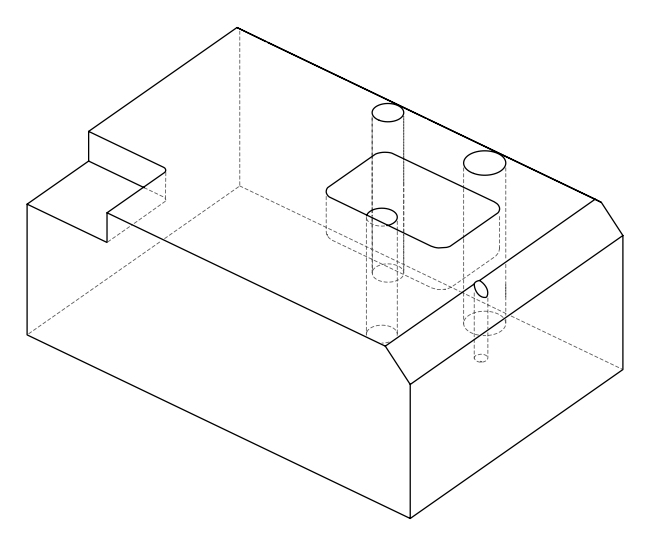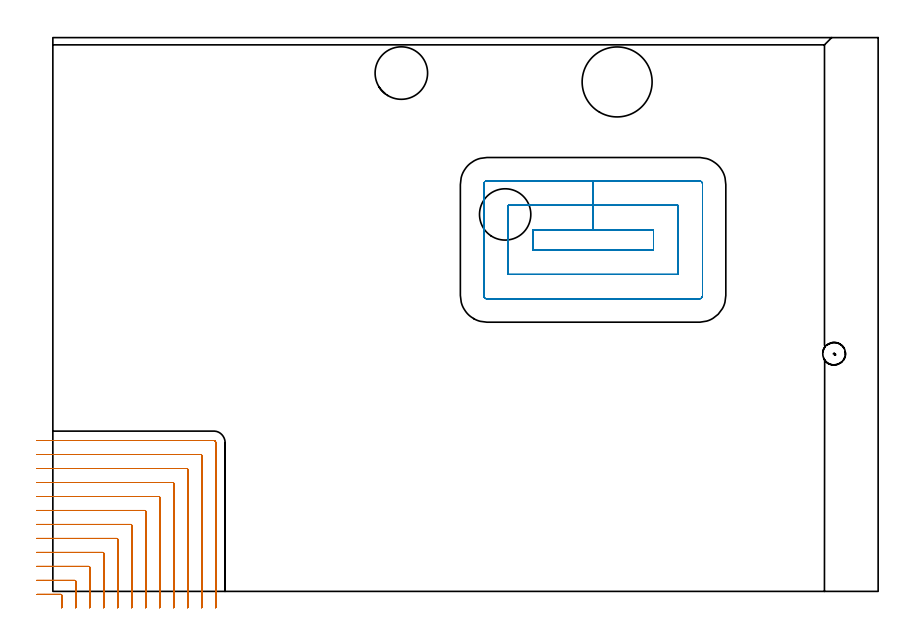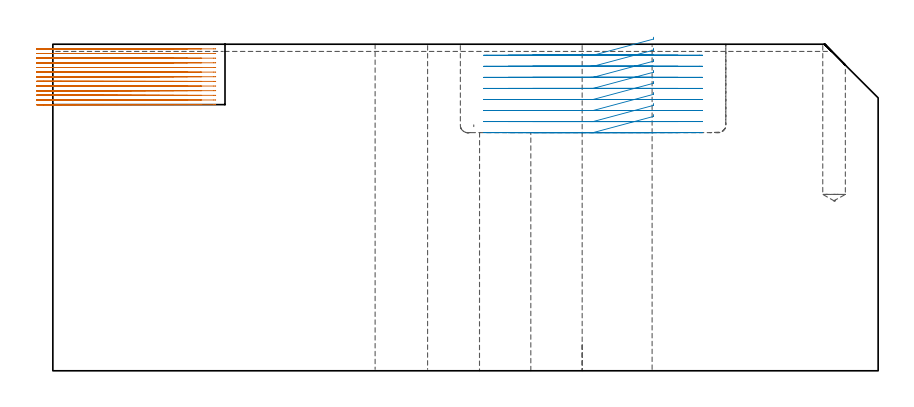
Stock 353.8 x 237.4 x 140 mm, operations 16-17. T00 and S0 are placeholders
(PLAN: 17 operations, 13 tool changes, 67.4 min)
(1 SPOT_DRILL | STEP1HOLE | NXT0321_9005460120000 | 0.05 min | 183 mm3)
(2 SPOT_DRILL_1 | STEP1HOLE_2 | NXT0321_9005460120000 | 0.06 min | 4457 mm3)
(3 SPOT_DRILL_2 | STEP1POCKET | NXT0321_9005460120000 | 0.03 min | 1 mm3)
(4 DRILL_BLIND_HOLE_INTO_CENTER | STEP1HOLE | NXT0301_030 | 0.04 min | 157 mm3)
(5 GUN_DRILL_THROUGH_HOLE | STEP1HOLE | UGT0307_001 | 0.62 min | 2554 mm3)
(6 SPADE_DRILL_TO_ENLARGE_THROUGH_HOLE | STEP1HOLE | UGT0306_005 | 0.59 min | 20180 mm3)
(7 DRILL_TO_ENLARGE_THROUGH_HOLE | STEP1HOLE | UGT0301_054 | 0.6 min | 32539 mm3)
(8 INDEXABLE_INSERT_DRILL_THROUGH_HOLE_FROM_SOLID | STEP1HOLE_1 | NXT0302_031 | 0.58 min | 98907 mm3)
(9 DRILL_BLIND_HOLE_INTO_CENTER_1 | STEP1HOLE_2 | UGT0301_209 | 0.07 min | 711 mm3)
(10 GUN_DRILL_THROUGH_HOLE_1 | STEP1HOLE_2 | UGT0307_006 | 0.52 min | 5681 mm3)
(11 DRILL_TO_ENLARGE_THROUGH_HOLE_1 | STEP1HOLE_2 | NXT0301_104 | 0.44 min | 10658 mm3)
(12 DRILL_TO_ENLARGE_THROUGH_HOLE_2 | STEP1HOLE_2 | UGT0301_053 | 0.46 min | 31654 mm3)
(13 DRILL_BLIND_HOLE_INTO_CENTER_2 | STEP1POCKET | UGT0301_492 | 0.28 min | 4814 mm3)
(14 AREA_MILL | FG_CHAMFER_SURFACE | UGT0205_001 | 5.46 min | 1626 mm3)
(15 AREA_MILL_1 | FG_CHAMFER_SURFACE_1 | UGT0205_001 | 17.25 min | 62459 mm3)
(16 MILL_CORNER_NOTCH_RECTANGULAR | CORNER_NOTCH_RECTANGULAR | NXT0201_009 | Follow Part, ap 2, ae 75% | 29.23 min | 131193 mm3)
(17 MILL_RECTANGULAR_POCKET | POCKET_RECTANGULAR_STRAIGHT | UGT0201_095 | Follow Part, ap 5, ae 75% | 11.13 min | 285118 mm3)
(TOOL NXT0321_9005460120000 | NC Spot Drill, 142deg, 12mm, Carbide, Uncoated | D12 PA142 FL30 Z2)
(TOOL NXT0301_030 | Carbide Drill 5.9mm [860.1-0590-018A1-MM 2214] | D5.9 PA140 FL28 Z2)
(TOOL UGT0307_001 | Gun Drill 5 mm | D5 PA130 FL24 Z1)
(TOOL UGT0306_005 | Spade Drill 14.5mm | D14.5 PA132 FL10 Z2)
(TOOL UGT0301_054 | Twist Drill 22.5 mm | D22.5 PA118 FL155 Z2)
(TOOL NXT0302_031 | Index. Insert Drill 30mm [880-D3000L32-05] | D30 PA176 FL150 Z2)
(TOOL UGT0301_209 | Twist Drill 9.4 mm | D9.4 PA118 FL78 Z2)
(TOOL UGT0307_006 | Gun Drill 9 mm | D9 PA130 FL24 Z1)
(TOOL NXT0301_104 | Carbide Drill 14mm [860.1-1400-112A1-MM 2214] | D14 PA140 FL123 Z2)
(TOOL UGT0301_053 | Twist Drill 22 mm | D22 PA118 FL150 Z2)
(TOOL UGT0301_492 | Carbide Drill 9.7 mm | D9.7 PA118 FL87 Z2)
(TOOL UGT0205_001 | Chamfer Mill 20 x 3 x 45 deg. | D20 FL50 Z2)
(TOOL NXT0201_009 | ENDMILL 8mm [2P460-0800-NA 1630] | D8 FL26 Z6)
(TOOL UGT0201_095 | End mill 20 mm | D20 R3 FL38 Z4)
(OP 16 MILL_CORNER_NOTCH_RECTANGULAR)
G17 G21 G94 G90
T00 M6
G54
G17 G0 G90 X3.8 Y-7. S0 M3
G43 Z150. H1
Z138.008
G94 G1 Y-4. F250.
Y-1.695 F500.
G3 X3.405 Y-1.3 R0.4
G1 X-3.783
X-6.783 F250.
G0 Z150.
X9.8 Y-7.
Z138.008
G1 Y-4.
Y4.304 F500.
G3 X9.404 Y4.7 R0.4
G1 X-4.
X-7. F250.
G0 Z150.
X15.8 Y-7.
Z138.008
G1 Y-4.
Y10.304 F500.
G3 X15.404 Y10.7 R0.4
G1 X-4.
X-7. F250.
G0 Z150.
X21.8 Y-7.
Z138.008
G1 Y-4.
Y16.304 F500.
G3 X21.404 Y16.7 R0.4
G1 X-4.
X-7. F250.
G0 Z150.
X27.8 Y-7.
Z138.008
G1 Y-4.
Y22.304 F500.
G3 X27.404 Y22.7 R0.4
G1 X-4.
X-7. F250.
G0 Z150.
X33.8 Y-7.
Z138.008
G1 Y-4.
Y28.304 F500.
G3 X33.404 Y28.7 R0.4
G1 X-4.
X-7. F250.
G0 Z150.
X39.8 Y-7.
Z138.008
G1 Y-4.
Y34.303 F500.
G3 X39.403 Y34.7 R0.4
G1 X-4.
X-7. F250.
G0 Z150.
X45.8 Y-7.
Z138.008
G1 Y-4.
Y40.303 F500.
G3 X45.403 Y40.7 R0.4
G1 X-4.
X-7. F250.
G0 Z150.
X51.8 Y-7.
Z138.008
G1 Y-4.
Y46.303 F500.
G3 X51.403 Y46.7 R0.4
G1 X-4.
X-7. F250.
G0 Z150.
X57.8 Y-7.
Z138.008
G1 Y-4.
Y52.303 F500.
G3 X57.403 Y52.7 R0.4
G1 X-4.
X-7. F250.
G0 Z150.
X63.8 Y-7.
Z138.008
G1 Y-4.
Y58.303 F500.
G3 X63.403 Y58.7 R0.4
G1 X-4.
X-7. F250.
G0 Z150.
X69.8 Y-7.
Z138.008
G1 Y-4.
Y63.9 F500.
G3 X69. Y64.7 R0.8
G1 X-4.
X-7. F250.
G0 Z150.
X3.8 Y-7.
Z136.015
G1 Y-4.
Y-1.695 F500.
G3 X3.405 Y-1.3 R0.4
G1 X-3.783
X-6.783 F250.
G0 Z150.
X9.8 Y-7.
Z136.015
G1 Y-4.
Y4.304 F500.
G3 X9.404 Y4.7 R0.4
G1 X-4.
X-7. F250.
G0 Z150.
X15.8 Y-7.
Z136.015
G1 Y-4.
Y10.304 F500.
G3 X15.404 Y10.7 R0.4
G1 X-4.
X-7. F250.
G0 Z150.
X21.8 Y-7.
Z136.015
G1 Y-4.
Y16.304 F500.
G3 X21.404 Y16.7 R0.4
G1 X-4.
X-7. F250.
G0 Z150.
X27.8 Y-7.
Z136.015
G1 Y-4.
Y22.304 F500.
G3 X27.404 Y22.7 R0.4
G1 X-4.
X-7. F250.
G0 Z150.
X33.8 Y-7.
Z136.015
G1 Y-4.
Y28.304 F500.
G3 X33.404 Y28.7 R0.4
G1 X-4.
X-7. F250.
G0 Z150.
X39.8 Y-7.
Z136.015
G1 Y-4.
Y34.303 F500.
G3 X39.403 Y34.7 R0.4
G1 X-4.
X-7. F250.
G0 Z150.
X45.8 Y-7.
Z136.015
G1 Y-4.
Y40.303 F500.
G3 X45.403 Y40.7 R0.4
G1 X-4.
X-7. F250.
G0 Z150.
X51.8 Y-7.
Z136.015
G1 Y-4.
Y46.303 F500.
G3 X51.403 Y46.7 R0.4
G1 X-4.
X-7. F250.
G0 Z150.
X57.8 Y-7.
Z136.015
G1 Y-4.
Y52.303 F500.
G3 X57.403 Y52.7 R0.4
G1 X-4.
X-7. F250.
G0 Z150.
X63.8 Y-7.
Z136.015
G1 Y-4.
Y58.303 F500.
G3 X63.403 Y58.7 R0.4
G1 X-4.
X-7. F250.
G0 Z150.
X69.8 Y-7.
Z136.015
G1 Y-4.
Y63.9 F500.
G3 X69. Y64.7 R0.8
G1 X-4.
X-7. F250.
G0 Z150.
X3.8 Y-7.
Z134.023
G1 Y-4.
Y-1.695 F500.
G3 X3.405 Y-1.3 R0.4
G1 X-3.783
X-6.783 F250.
G0 Z150.
X9.8 Y-7.
Z134.023
G1 Y-4.
Y4.304 F500.
G3 X9.404 Y4.7 R0.4
G1 X-4.
X-7. F250.
G0 Z150.
X15.8 Y-7.
Z134.023
G1 Y-4.
Y10.304 F500.
G3 X15.404 Y10.7 R0.4
G1 X-4.
X-7. F250.
G0 Z150.
X21.8 Y-7.
Z134.023
G1 Y-4.
Y16.304 F500.
G3 X21.404 Y16.7 R0.4
G1 X-4.
X-7. F250.
G0 Z150.
X27.8 Y-7.
Z134.023
G1 Y-4.
Y22.304 F500.
G3 X27.404 Y22.7 R0.4
G1 X-4.
X-7. F250.
G0 Z150.
X33.8 Y-7.
Z134.023
G1 Y-4.
Y28.304 F500.
G3 X33.404 Y28.7 R0.4
G1 X-4.
X-7. F250.
G0 Z150.
X39.8 Y-7.
Z134.023
G1 Y-4.
Y34.303 F500.
G3 X39.403 Y34.7 R0.4
G1 X-4.
X-7. F250.
G0 Z150.
X45.8 Y-7.
Z134.023
G1 Y-4.
Y40.303 F500.
G3 X45.403 Y40.7 R0.4
G1 X-4.
X-7. F250.
G0 Z150.
X51.8 Y-7.
Z134.023
G1 Y-4.
Y46.303 F500.
G3 X51.403 Y46.7 R0.4
G1 X-4.
X-7. F250.
G0 Z150.
X57.8 Y-7.
Z134.023
G1 Y-4.
Y52.303 F500.
G3 X57.403 Y52.7 R0.4
G1 X-4.
X-7. F250.
G0 Z150.
X63.8 Y-7.
Z134.023
G1 Y-4.
Y58.303 F500.
G3 X63.403 Y58.7 R0.4
G1 X-4.
X-7. F250.
G0 Z150.
X69.8 Y-7.
Z134.023
G1 Y-4.
Y63.9 F500.
G3 X69. Y64.7 R0.8
G1 X-4.
X-7. F250.
G0 Z150.
X3.8 Y-7.
Z132.031
G1 Y-4.
Y-1.695 F500.
G3 X3.405 Y-1.3 R0.4
G1 X-3.783
X-6.783 F250.
G0 Z150.
X9.8 Y-7.
Z132.031
G1 Y-4.
Y4.304 F500.
G3 X9.404 Y4.7 R0.4
G1 X-4.
X-7. F250.
G0 Z150.
X15.8 Y-7.
Z132.031
G1 Y-4.
Y10.304 F500.
G3 X15.404 Y10.7 R0.4
G1 X-4.
X-7. F250.
G0 Z150.
X21.8 Y-7.
Z132.031
G1 Y-4.
Y16.304 F500.
G3 X21.404 Y16.7 R0.4
G1 X-4.
X-7. F250.
G0 Z150.
X27.8 Y-7.
Z132.031
G1 Y-4.
Y22.304 F500.
G3 X27.404 Y22.7 R0.4
G1 X-4.
X-7. F250.
G0 Z150.
X33.8 Y-7.
Z132.031
G1 Y-4.
Y28.304 F500.
G3 X33.404 Y28.7 R0.4
G1 X-4.
X-7. F250.
G0 Z150.
X39.8 Y-7.
Z132.031
G1 Y-4.
Y34.303 F500.
G3 X39.403 Y34.7 R0.4
G1 X-4.
X-7. F250.
G0 Z150.
X45.8 Y-7.
Z132.031
G1 Y-4.
Y40.303 F500.
G3 X45.403 Y40.7 R0.4
G1 X-4.
X-7. F250.
G0 Z150.
X51.8 Y-7.
Z132.031
G1 Y-4.
Y46.303 F500.
G3 X51.403 Y46.7 R0.4
G1 X-4.
X-7. F250.
G0 Z150.
X57.8 Y-7.
Z132.031
G1 Y-4.
Y52.303 F500.
G3 X57.403 Y52.7 R0.4
G1 X-4.
X-7. F250.
G0 Z150.
X63.8 Y-7.
Z132.031
G1 Y-4.
Y58.303 F500.
G3 X63.403 Y58.7 R0.4
G1 X-4.
X-7. F250.
G0 Z150.
X69.8 Y-7.
Z132.031
G1 Y-4.
Y63.9 F500.
G3 X69. Y64.7 R0.8
G1 X-4.
X-7. F250.
G0 Z150.
X3.8 Y-7.
Z130.038
G1 Y-4.
Y-1.695 F500.
G3 X3.405 Y-1.3 R0.4
G1 X-3.783
X-6.783 F250.
G0 Z150.
X9.8 Y-7.
Z130.038
G1 Y-4.
Y4.304 F500.
G3 X9.404 Y4.7 R0.4
G1 X-4.
X-7. F250.
G0 Z150.
X15.8 Y-7.
Z130.038
G1 Y-4.
Y10.304 F500.
G3 X15.404 Y10.7 R0.4
G1 X-4.
X-7. F250.
G0 Z150.
X21.8 Y-7.
Z130.038
G1 Y-4.
Y16.304 F500.
G3 X21.404 Y16.7 R0.4
G1 X-4.
X-7. F250.
G0 Z150.
X27.8 Y-7.
Z130.038
G1 Y-4.
Y22.304 F500.
G3 X27.404 Y22.7 R0.4
G1 X-4.
X-7. F250.
G0 Z150.
X33.8 Y-7.
Z130.038
G1 Y-4.
Y28.303 F500.
G3 X33.403 Y28.7 R0.4
G1 X-4.
X-7. F250.
G0 Z150.
X39.8 Y-7.
Z130.038
G1 Y-4.
Y34.303 F500.
G3 X39.403 Y34.7 R0.4
G1 X-4.
X-7. F250.
G0 Z150.
X45.8 Y-7.
Z130.038
G1 Y-4.
Y40.303 F500.
G3 X45.403 Y40.7 R0.4
G1 X-4.
X-7. F250.
G0 Z150.
X51.8 Y-7.
Z130.038
G1 Y-4.
Y46.303 F500.
G3 X51.403 Y46.7 R0.4
G1 X-4.
X-7. F250.
G0 Z150.
X57.8 Y-7.
Z130.038
G1 Y-4.
Y52.303 F500.
G3 X57.403 Y52.7 R0.4
G1 X-4.
X-7. F250.
G0 Z150.
X63.8 Y-7.
Z130.038
G1 Y-4.
Y58.303 F500.
G3 X63.403 Y58.7 R0.4
G1 X-4.
X-7. F250.
G0 Z150.
X69.8 Y-7.
Z130.038
G1 Y-4.
Y63.9 F500.
G3 X69. Y64.7 R0.8
G1 X-4.
X-7. F250.
G0 Z150.
X3.8 Y-7.
Z128.046
G1 Y-4.
Y-1.695 F500.
G3 X3.405 Y-1.3 R0.4
G1 X-3.783
X-6.783 F250.
G0 Z150.
X9.8 Y-7.
Z128.046
G1 Y-4.
Y4.304 F500.
G3 X9.404 Y4.7 R0.4
G1 X-4.
X-7. F250.
G0 Z150.
X15.8 Y-7.
Z128.046
G1 Y-4.
Y10.304 F500.
G3 X15.404 Y10.7 R0.4
G1 X-4.
X-7. F250.
G0 Z150.
X21.8 Y-7.
Z128.046
G1 Y-4.
Y16.304 F500.
G3 X21.404 Y16.7 R0.4
G1 X-4.
X-7. F250.
G0 Z150.
X27.8 Y-7.
Z128.046
G1 Y-4.
Y22.304 F500.
G3 X27.404 Y22.7 R0.4
G1 X-4.
X-7. F250.
G0 Z150.
X33.8 Y-7.
Z128.046
G1 Y-4.
Y28.304 F500.
G3 X33.404 Y28.7 R0.4
G1 X-4.
X-7. F250.
G0 Z150.
X39.8 Y-7.
Z128.046
G1 Y-4.
Y34.303 F500.
G3 X39.403 Y34.7 R0.4
G1 X-4.
X-7. F250.
G0 Z150.
X45.8 Y-7.
Z128.046
G1 Y-4.
Y40.303 F500.
G3 X45.403 Y40.7 R0.4
G1 X-4.
X-7. F250.
G0 Z150.
X51.8 Y-7.
Z128.046
G1 Y-4.
Y46.303 F500.
G3 X51.403 Y46.7 R0.4
G1 X-4.
X-7. F250.
G0 Z150.
X57.8 Y-7.
Z128.046
G1 Y-4.
Y52.303 F500.
G3 X57.403 Y52.7 R0.4
G1 X-4.
X-7. F250.
G0 Z150.
X63.8 Y-7.
Z128.046
G1 Y-4.
Y58.303 F500.
G3 X63.403 Y58.7 R0.4
G1 X-4.
X-7. F250.
G0 Z150.
X69.8 Y-7.
Z128.046
G1 Y-4.
Y63.9 F500.
G3 X69. Y64.7 R0.8
G1 X-4.
X-7. F250.
G0 Z150.
X3.8 Y-7.
Z126.054
G1 Y-4.
Y-1.695 F500.
G3 X3.405 Y-1.3 R0.4
G1 X-3.783
X-6.783 F250.
G0 Z150.
X9.8 Y-7.
Z126.054
G1 Y-4.
Y4.304 F500.
G3 X9.404 Y4.7 R0.4
G1 X-4.
X-7. F250.
G0 Z150.
X15.8 Y-7.
Z126.054
G1 Y-4.
Y10.304 F500.
G3 X15.404 Y10.7 R0.4
G1 X-4.
X-7. F250.
G0 Z150.
X21.8 Y-7.
Z126.054
G1 Y-4.
Y16.304 F500.
G3 X21.404 Y16.7 R0.4
G1 X-4.
X-7. F250.
G0 Z150.
X27.8 Y-7.
Z126.054
G1 Y-4.
Y22.304 F500.
G3 X27.404 Y22.7 R0.4
G1 X-4.
X-7. F250.
G0 Z150.
X33.8 Y-7.
Z126.054
G1 Y-4.
Y28.304 F500.
G3 X33.404 Y28.7 R0.4
G1 X-4.
X-7. F250.
G0 Z150.
X39.8 Y-7.
Z126.054
G1 Y-4.
Y34.303 F500.
G3 X39.403 Y34.7 R0.4
G1 X-4.
X-7. F250.
G0 Z150.
X45.8 Y-7.
Z126.054
G1 Y-4.
Y40.303 F500.
G3 X45.403 Y40.7 R0.4
G1 X-4.
X-7. F250.
G0 Z150.
X51.8 Y-7.
Z126.054
G1 Y-4.
Y46.303 F500.
G3 X51.403 Y46.7 R0.4
G1 X-4.
X-7. F250.
G0 Z150.
X57.8 Y-7.
Z126.054
G1 Y-4.
Y52.303 F500.
G3 X57.403 Y52.7 R0.4
G1 X-4.
X-7. F250.
G0 Z150.
X63.8 Y-7.
Z126.054
G1 Y-4.
Y58.303 F500.
G3 X63.403 Y58.7 R0.4
G1 X-4.
X-7. F250.
G0 Z150.
X69.8 Y-7.
Z126.054
G1 Y-4.
Y63.9 F500.
G3 X69. Y64.7 R0.8
G1 X-4.
X-7. F250.
G0 Z150.
X3.8 Y-7.
Z124.062
G1 Y-4.
Y-1.695 F500.
G3 X3.405 Y-1.3 R0.4
G1 X-3.783
X-6.783 F250.
G0 Z150.
X9.8 Y-7.
Z124.062
G1 Y-4.
Y4.304 F500.
G3 X9.404 Y4.7 R0.4
G1 X-4.
X-7. F250.
G0 Z150.
X15.8 Y-7.
Z124.062
G1 Y-4.
Y10.304 F500.
G3 X15.404 Y10.7 R0.4
G1 X-4.
X-7. F250.
G0 Z150.
X21.8 Y-7.
Z124.062
G1 Y-4.
Y16.304 F500.
G3 X21.404 Y16.7 R0.4
G1 X-4.
X-7. F250.
G0 Z150.
X27.8 Y-7.
Z124.062
G1 Y-4.
Y22.304 F500.
G3 X27.404 Y22.7 R0.4
G1 X-4.
X-7. F250.
G0 Z150.
X33.8 Y-7.
Z124.062
G1 Y-4.
Y28.304 F500.
G3 X33.404 Y28.7 R0.4
G1 X-4.
X-7. F250.
G0 Z150.
X39.8 Y-7.
Z124.062
G1 Y-4.
Y34.303 F500.
G3 X39.403 Y34.7 R0.4
G1 X-4.
X-7. F250.
G0 Z150.
X45.8 Y-7.
Z124.062
G1 Y-4.
Y40.303 F500.
G3 X45.403 Y40.7 R0.4
G1 X-4.
X-7. F250.
G0 Z150.
X51.8 Y-7.
Z124.062
G1 Y-4.
Y46.303 F500.
G3 X51.403 Y46.7 R0.4
G1 X-4.
X-7. F250.
G0 Z150.
X57.8 Y-7.
Z124.062
G1 Y-4.
Y52.303 F500.
G3 X57.403 Y52.7 R0.4
G1 X-4.
X-7. F250.
G0 Z150.
X63.8 Y-7.
Z124.062
G1 Y-4.
Y58.303 F500.
G3 X63.403 Y58.7 R0.4
G1 X-4.
X-7. F250.
G0 Z150.
X69.8 Y-7.
Z124.062
G1 Y-4.
Y63.9 F500.
G3 X69. Y64.7 R0.8
G1 X-4.
X-7. F250.
G0 Z150.
X3.8 Y-7.
Z122.069
G1 Y-4.
Y-1.695 F500.
G3 X3.405 Y-1.3 R0.4
G1 X-3.783
X-6.783 F250.
G0 Z150.
X9.8 Y-7.
Z122.069
G1 Y-4.
Y4.304 F500.
G3 X9.404 Y4.7 R0.4
G1 X-4.
X-7. F250.
G0 Z150.
X15.8 Y-7.
Z122.069
G1 Y-4.
Y10.304 F500.
G3 X15.404 Y10.7 R0.4
G1 X-4.
X-7. F250.
G0 Z150.
X21.8 Y-7.
Z122.069
G1 Y-4.
Y16.304 F500.
G3 X21.404 Y16.7 R0.4
G1 X-4.
X-7. F250.
G0 Z150.
X27.8 Y-7.
Z122.069
G1 Y-4.
Y22.304 F500.
G3 X27.404 Y22.7 R0.4
G1 X-4.
X-7. F250.
G0 Z150.
X33.8 Y-7.
Z122.069
G1 Y-4.
Y28.304 F500.
G3 X33.404 Y28.7 R0.4
G1 X-4.
X-7. F250.
G0 Z150.
X39.8 Y-7.
Z122.069
G1 Y-4.
Y34.303 F500.
G3 X39.403 Y34.7 R0.4
G1 X-4.
X-7. F250.
G0 Z150.
X45.8 Y-7.
Z122.069
G1 Y-4.
Y40.303 F500.
G3 X45.403 Y40.7 R0.4
G1 X-4.
X-7. F250.
G0 Z150.
X51.8 Y-7.
Z122.069
G1 Y-4.
Y46.303 F500.
G3 X51.403 Y46.7 R0.4
G1 X-4.
X-7. F250.
G0 Z150.
X57.8 Y-7.
Z122.069
G1 Y-4.
Y52.303 F500.
G3 X57.403 Y52.7 R0.4
G1 X-4.
X-7. F250.
G0 Z150.
X63.8 Y-7.
Z122.069
G1 Y-4.
Y58.303 F500.
G3 X63.403 Y58.7 R0.4
G1 X-4.
X-7. F250.
G0 Z150.
X69.8 Y-7.
Z122.069
G1 Y-4.
Y63.9 F500.
G3 X69. Y64.7 R0.8
G1 X-4.
X-7. F250.
G0 Z150.
X3.8 Y-7.
Z120.077
G1 Y-4.
Y-1.695 F500.
G3 X3.405 Y-1.3 R0.4
G1 X-3.783
X-6.783 F250.
G0 Z150.
X9.8 Y-7.
Z120.077
G1 Y-4.
Y4.304 F500.
G3 X9.404 Y4.7 R0.4
G1 X-4.
X-7. F250.
G0 Z150.
X15.8 Y-7.
Z120.077
G1 Y-4.
Y10.304 F500.
G3 X15.404 Y10.7 R0.4
G1 X-4.
X-7. F250.
G0 Z150.
X21.8 Y-7.
Z120.077
G1 Y-4.
Y16.304 F500.
G3 X21.404 Y16.7 R0.4
G1 X-4.
X-7. F250.
G0 Z150.
X27.8 Y-7.
Z120.077
G1 Y-4.
Y22.304 F500.
G3 X27.404 Y22.7 R0.4
G1 X-4.
X-7. F250.
G0 Z150.
X33.8 Y-7.
Z120.077
G1 Y-4.
Y28.304 F500.
G3 X33.403 Y28.7 R0.4
G1 X-4.
X-7. F250.
G0 Z150.
X39.8 Y-7.
Z120.077
G1 Y-4.
Y34.303 F500.
G3 X39.403 Y34.7 R0.4
G1 X-4.
X-7. F250.
G0 Z150.
X45.8 Y-7.
Z120.077
G1 Y-4.
Y40.303 F500.
G3 X45.403 Y40.7 R0.4
G1 X-4.
X-7. F250.
G0 Z150.
X51.8 Y-7.
Z120.077
G1 Y-4.
Y46.303 F500.
G3 X51.403 Y46.7 R0.4
G1 X-4.
X-7. F250.
G0 Z150.
X57.8 Y-7.
Z120.077
G1 Y-4.
Y52.303 F500.
G3 X57.403 Y52.7 R0.4
G1 X-4.
X-7. F250.
G0 Z150.
X63.8 Y-7.
Z120.077
G1 Y-4.
Y58.303 F500.
G3 X63.403 Y58.7 R0.4
G1 X-4.
X-7. F250.
G0 Z150.
X69.8 Y-7.
Z120.077
G1 Y-4.
Y63.9 F500.
G3 X69. Y64.7 R0.8
G1 X-4.
X-7. F250.
G0 Z150.
X3.8 Y-7.
Z118.085
G1 Y-4.
Y-1.695 F500.
G3 X3.405 Y-1.3 R0.4
G1 X-3.783
X-6.783 F250.
G0 Z150.
X9.8 Y-7.
Z118.085
G1 Y-4.
Y4.304 F500.
G3 X9.404 Y4.7 R0.4
G1 X-4.
X-7. F250.
G0 Z150.
X15.8 Y-7.
Z118.085
G1 Y-4.
Y10.304 F500.
G3 X15.404 Y10.7 R0.4
G1 X-4.
X-7. F250.
G0 Z150.
X21.8 Y-7.
Z118.085
G1 Y-4.
Y16.304 F500.
G3 X21.404 Y16.7 R0.4
G1 X-4.
X-7. F250.
G0 Z150.
X27.8 Y-7.
Z118.085
G1 Y-4.
Y22.304 F500.
G3 X27.404 Y22.7 R0.4
G1 X-4.
X-7. F250.
G0 Z150.
X33.8 Y-7.
Z118.085
G1 Y-4.
Y28.304 F500.
G3 X33.404 Y28.7 R0.4
G1 X-4.
X-7. F250.
G0 Z150.
X39.8 Y-7.
Z118.085
G1 Y-4.
Y34.303 F500.
G3 X39.403 Y34.7 R0.4
G1 X-4.
X-7. F250.
G0 Z150.
X45.8 Y-7.
Z118.085
G1 Y-4.
Y40.303 F500.
G3 X45.403 Y40.7 R0.4
G1 X-4.
X-7. F250.
G0 Z150.
X51.8 Y-7.
Z118.085
G1 Y-4.
Y46.303 F500.
G3 X51.403 Y46.7 R0.4
G1 X-4.
X-7. F250.
G0 Z150.
X57.8 Y-7.
Z118.085
G1 Y-4.
Y52.303 F500.
G3 X57.403 Y52.7 R0.4
G1 X-4.
X-7. F250.
G0 Z150.
X63.8 Y-7.
Z118.085
G1 Y-4.
Y58.303 F500.
G3 X63.403 Y58.7 R0.4
G1 X-4.
X-7. F250.
G0 Z150.
X69.8 Y-7.
Z118.085
G1 Y-4.
Y63.9 F500.
G3 X69. Y64.7 R0.8
G1 X-4.
X-7. F250.
G0 Z150.
X3.8 Y-7.
Z116.092
G1 Y-4.
Y-1.695 F500.
G3 X3.405 Y-1.3 R0.4
G1 X-3.783
X-6.783 F250.
G0 Z150.
X9.8 Y-7.
Z116.092
G1 Y-4.
Y4.304 F500.
G3 X9.404 Y4.7 R0.4
G1 X-4.
X-7. F250.
G0 Z150.
X15.8 Y-7.
Z116.092
G1 Y-4.
Y10.304 F500.
G3 X15.404 Y10.7 R0.4
G1 X-4.
X-7. F250.
G0 Z150.
X21.8 Y-7.
Z116.092
G1 Y-4.
Y16.304 F500.
G3 X21.404 Y16.7 R0.4
G1 X-4.
X-7. F250.
G0 Z150.
X27.8 Y-7.
Z116.092
G1 Y-4.
Y22.304 F500.
G3 X27.404 Y22.7 R0.4
G1 X-4.
X-7. F250.
G0 Z150.
X33.8 Y-7.
Z116.092
G1 Y-4.
Y28.304 F500.
G3 X33.404 Y28.7 R0.4
G1 X-4.
X-7. F250.
G0 Z150.
X39.8 Y-7.
Z116.092
G1 Y-4.
Y34.303 F500.
G3 X39.403 Y34.7 R0.4
G1 X-4.
X-7. F250.
G0 Z150.
X45.8 Y-7.
Z116.092
G1 Y-4.
Y40.303 F500.
G3 X45.403 Y40.7 R0.4
G1 X-4.
X-7. F250.
G0 Z150.
X51.8 Y-7.
Z116.092
G1 Y-4.
Y46.303 F500.
G3 X51.403 Y46.7 R0.4
G1 X-4.
X-7. F250.
G0 Z150.
X57.8 Y-7.
Z116.092
G1 Y-4.
Y52.303 F500.
G3 X57.403 Y52.7 R0.4
G1 X-4.
X-7. F250.
G0 Z150.
X63.8 Y-7.
Z116.092
G1 Y-4.
Y58.303 F500.
G3 X63.403 Y58.7 R0.4
G1 X-4.
X-7. F250.
G0 Z150.
X69.8 Y-7.
Z116.092
G1 Y-4.
Y63.9 F500.
G3 X69. Y64.7 R0.8
G1 X-4.
X-7. F250.
G0 Z150.
X3.8 Y-7.
Z114.1
G1 Y-4.
Y-1.695 F500.
G3 X3.405 Y-1.3 R0.4
G1 X-3.783
X-6.783 F250.
G0 Z150.
X9.8 Y-7.
Z114.1
G1 Y-4.
Y4.304 F500.
G3 X9.404 Y4.7 R0.4
G1 X-4.
X-7. F250.
G0 Z150.
X15.8 Y-7.
Z114.1
G1 Y-4.
Y10.304 F500.
G3 X15.404 Y10.7 R0.4
G1 X-4.
X-7. F250.
G0 Z150.
X21.8 Y-7.
Z114.1
G1 Y-4.
Y16.304 F500.
G3 X21.404 Y16.7 R0.4
G1 X-4.
X-7. F250.
G0 Z150.
X27.8 Y-7.
Z114.1
G1 Y-4.
Y22.304 F500.
G3 X27.404 Y22.7 R0.4
G1 X-4.
X-7. F250.
G0 Z150.
X33.8 Y-7.
Z114.1
G1 Y-4.
Y28.304 F500.
G3 X33.404 Y28.7 R0.4
G1 X-4.
X-7. F250.
G0 Z150.
X39.8 Y-7.
Z114.1
G1 Y-4.
Y34.303 F500.
G3 X39.403 Y34.7 R0.4
G1 X-4.
X-7. F250.
G0 Z150.
X45.8 Y-7.
Z114.1
G1 Y-4.
Y40.303 F500.
G3 X45.403 Y40.7 R0.4
G1 X-4.
X-7. F250.
G0 Z150.
X51.8 Y-7.
Z114.1
G1 Y-4.
Y46.303 F500.
G3 X51.403 Y46.7 R0.4
G1 X-4.
X-7. F250.
G0 Z150.
X57.8 Y-7.
Z114.1
G1 Y-4.
Y52.303 F500.
G3 X57.403 Y52.7 R0.4
G1 X-4.
X-7. F250.
G0 Z150.
X63.8 Y-7.
Z114.1
G1 Y-4.
Y58.303 F500.
G3 X63.403 Y58.7 R0.4
G1 X-4.
X-7. F250.
G0 Z150.
X69.8 Y-7.
Z114.1
G1 Y-4.
Y63.9 F500.
G3 X69. Y64.7 R0.8
G1 X-4.
X-7. F250.
G0 Z150.
M5
M2
(OP 17 MILL_RECTANGULAR_POCKET)
G17 G21 G94 G90
T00 M6
G54
G17 G0 G90 X257.5 Y152.023 S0 M3
G43 Z150. H0
Z143.
G94 G1 Y155. Z142.202 F250.
X231.6 Z135.262
X205.7 F500.
Y146.4
X257.5
Y155.
X231.6
Y165.5
X195.2
Y135.9
X268.
Y165.5
X231.6
Y176.
X186.1
G3 X184.7 Y174.6 R1.4
G1 Y126.8
G3 X186.1 Y125.4 R1.4
G1 X277.1
G3 X278.5 Y126.8 R1.4
G1 Y174.6
G3 X277.1 Y176. R1.4
G1 X231.6
X230.6
G0 X257.5 Y152.023 Z138.262
G1 Y155. Z137.465 F250.
X231.6 Z130.525
X205.7 F500.
Y146.4
X257.5
Y155.
X231.6
Y165.5
X195.2
Y135.9
X268.
Y165.5
X231.6
Y176.
X186.1
G3 X184.7 Y174.6 R1.4
G1 Y126.8
G3 X186.1 Y125.4 R1.4
G1 X277.1
G3 X278.5 Y126.8 R1.4
G1 Y174.6
G3 X277.1 Y176. R1.4
G1 X231.6
X230.6
G0 X257.5 Y152.023 Z133.525
G1 Y155. Z132.727 F250.
X231.6 Z125.787
X205.7 F500.
Y146.4
X257.5
Y155.
X231.6
Y165.5
X195.2
Y135.9
X268.
Y165.5
X231.6
Y176.
X186.1
G3 X184.7 Y174.6 R1.4
G1 Y126.8
G3 X186.1 Y125.4 R1.4
G1 X277.1
G3 X278.5 Y126.8 R1.4
G1 Y174.6
G3 X277.1 Y176. R1.4
G1 X231.6
X230.6
G0 X257.5 Y152.023 Z128.787
G1 Y155. Z127.99 F250.
X231.6 Z121.05
X205.7 F500.
Y146.4
X257.5
Y155.
X231.6
Y165.5
X195.2
Y135.9
X268.
Y165.5
X231.6
Y176.
X186.1
G3 X184.7 Y174.6 R1.4
G1 Y126.8
G3 X186.1 Y125.4 R1.4
G1 X277.1
G3 X278.5 Y126.8 R1.4
G1 Y174.6
G3 X277.1 Y176. R1.4
G1 X231.6
X230.6
G0 X257.5 Y152.023 Z124.05
G1 Y155. Z123.252 F250.
X231.6 Z116.312
X205.7 F500.
Y146.4
X257.5
Y155.
X231.6
Y165.5
X195.2
Y135.9
X268.
Y165.5
X231.6
Y176.
X186.1
G3 X184.7 Y174.6 R1.4
G1 Y126.8
G3 X186.1 Y125.4 R1.4
G1 X277.1
G3 X278.5 Y126.8 R1.4
G1 Y174.6
G3 X277.1 Y176. R1.4
G1 X231.6
X230.6
G0 X257.5 Y152.023 Z119.312
G1 Y155. Z118.515 F250.
X231.6 Z111.575
X205.7 F500.
Y146.4
X257.5
Y155.
X231.6
Y165.5
X195.2
Y135.9
X268.
Y165.5
X231.6
Y176.
X186.1
G3 X184.7 Y174.6 R1.4
G1 Y126.8
G3 X186.1 Y125.4 R1.4
G1 X277.1
G3 X278.5 Y126.8 R1.4
G1 Y174.6
G3 X277.1 Y176. R1.4
G1 X231.6
X230.6
G0 X257.5 Y152.023 Z114.575
G1 Y155. Z113.777 F250.
X231.6 Z106.837
X205.7 F500.
Y146.4
X257.5
Y155.
X231.6
Y165.5
X195.2
Y135.9
X268.
Y165.5
X231.6
Y176.
X186.1
G3 X184.7 Y174.6 R1.4
G1 Y126.8
G3 X186.1 Y125.4 R1.4
G1 X277.1
G3 X278.5 Y126.8 R1.4
G1 Y174.6
G3 X277.1 Y176. R1.4
G1 X231.6
X230.6
G0 X257.5 Y152.023 Z109.837
G1 Y155. Z109.04 F250.
X231.6 Z102.1
X205.7 F500.
Y146.4
X257.5
Y155.
X231.6
Y165.5
X195.2
Y135.9
X268.
Y165.5
X231.6
Y176.
X186.1
G3 X184.7 Y174.6 R1.4
G1 Y126.8
G3 X186.1 Y125.4 R1.4
G1 X277.1
G3 X278.5 Y126.8 R1.4
G1 Y174.6
G3 X277.1 Y176. R1.4
G1 X231.6
X230.6
G0 Z150.
M5
M2
